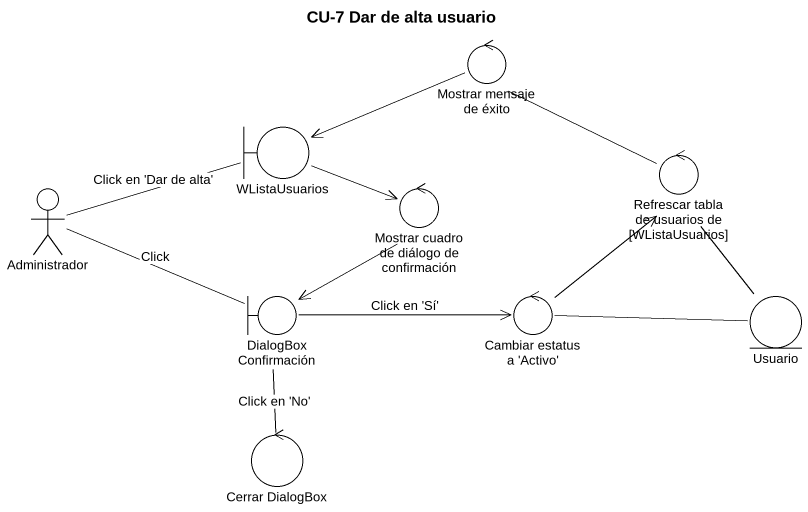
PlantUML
@startuml
title CU-7 Dar de alta usuario
control "Mostrar mensaje de éxito" as Mostrar_mensaje_de_éxito
boundary WListaUsuarios
actor Administrador
control "Mostrar cuadro de diálogo de confirmación" as Mostrar_cuadro_de_diálogo
control "Refrescar tabla de usuarios de [WListaUsuarios]" as Refrescar_tabla_de_usuarios
boundary "DialogBox Confirmación" as DialogBox_Confirmación
control "Cambiar estatus a 'Activo'" as Cambiar_estatus_a_Activo
entity Usuario
control "Cerrar DialogBox" as Cerrar_DialogBox
Mostrar_mensaje_de_éxito -left-> WListaUsuarios
WListaUsuarios -left- Administrador : Click en 'Dar de alta'
WListaUsuarios -right-> Mostrar_cuadro_de_diálogo
Mostrar_cuadro_de_diálogo --> DialogBox_Confirmación
Refrescar_tabla_de_usuarios -up- Mostrar_mensaje_de_éxito
DialogBox_Confirmación -left- Administrador : Click
DialogBox_Confirmación -right-> Cambiar_estatus_a_Activo : Click en 'Sí'
DialogBox_Confirmación -- Cerrar_DialogBox : Click en 'No'
Cambiar_estatus_a_Activo -up-> Refrescar_tabla_de_usuarios
Cambiar_estatus_a_Activo -right- Usuario
Usuario -up- Refrescar_tabla_de_usuarios
@enduml
